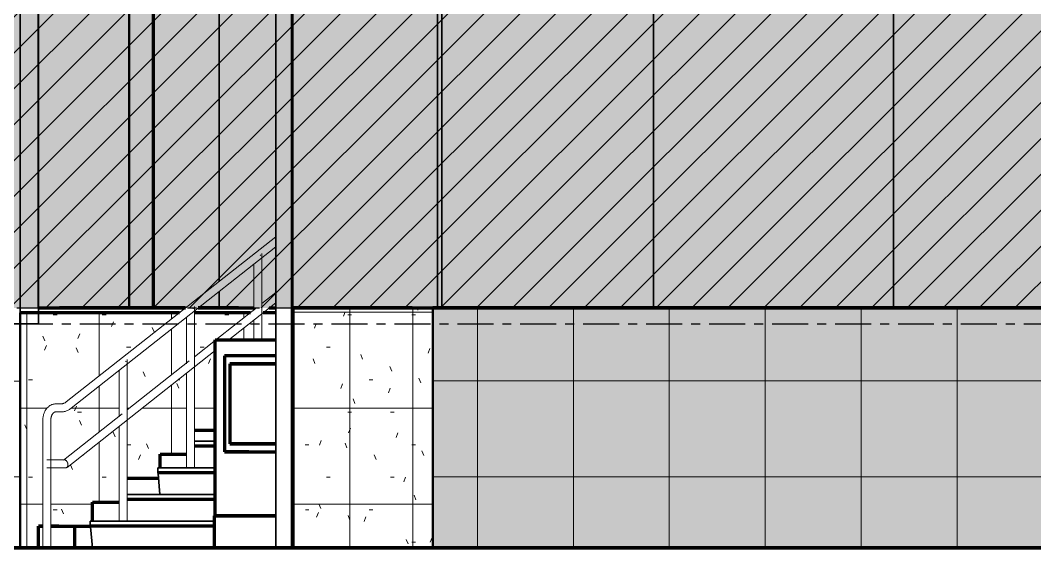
# Model space of a CAD drawing. Header units: millimetres. Extents: x -25371 to 2282244, y -90657 to 147824.
# Drawn here: x 1595332 to 1601678, y -2473 to 827 of the extents above; entities that cross this region are included whole.
import ezdxf
from ezdxf.xclip import XClip

# ---------------------------------------------------------------- set-up
doc = ezdxf.new("R2010")
doc.units = ezdxf.units.MM
doc.header["$XCLIPFRAME"] = 0
doc.linetypes.add('CENTER', pattern=[50.8, 31.75, -6.35, 6.35, -6.35])
doc.linetypes.add('TA_GL_000.90000', pattern=[2.475, 0.9, -0.225, 0.225, -0.225, 0.9])
for name, color, linetype in [('000 - 0_SYM_DWG_GRIDLINE_MAIN_COLOR_251', 7, 'Continuous'), ('000 - CONCRETE_COL_HATCH_', 7, 'Continuous'), ('000 - GRID', 7, 'CENTER')]:
    doc.layers.add(name, color=color, linetype=linetype)
for name, color, linetype, lineweight in [('A-DETL', 7, 'Continuous', 70), ('A-DOOR', 7, 'Continuous', 35), ('A-DOOR-E', 7, 'Continuous', 35), ('A-DOOR-FRAM', 7, 'Continuous', 35), ('A-DOOR-HDLN', 7, 'Continuous', 70), ('A-FLOR-E', 7, 'Continuous', 35), ('A-FLOR-HRAL', 7, 'Continuous', 35), ('A-FLOR-OTLN', 7, 'Continuous', 35), ('A-GLAZ-CURT', 7, 'Continuous', 35), ('A-WALL-PATT', 7, 'Continuous', 50), ('E-LITE-EQPM', 7, 'Continuous', 35), ('I-WALL-E', 7, 'Continuous', 50), ('P-SANR-FIXT', 7, 'Continuous', 35), ('Q-SPCQ', 7, 'Continuous', 35), ('S-STRS-E', 7, 'Continuous', 35), ('WALL-E', 7, 'Continuous', 50)]:
    doc.layers.add(name, color=color, linetype=linetype, lineweight=lineweight)
doc.styles.add('TA', font='', dxfattribs={"height": 4.5})
doc.styles.get('TA').set_extended_font_data('Cordia New')
pattern_1 = [(0, (-10481.86, 0), (533.244, 203.2), [21.996, -377.937, 21.996, -377.937, -2132.975]), (0, (-10481.86, 0), (533.244, 203.2), [-799.866, 21.996, -777.869, 21.996, -377.937, -933.177]), (0, (-10481.86, 0), (533.244, 203.2), [-1999.664, 21.996, -244.626, 21.996, -644.558]), (110.745, (-10281.89, 101.6), (-382.06807, 602.30784), [31.049, -533.482, -3575.365]), (110.745, (-10281.89, 101.6), (-382.06807, 602.30784), [-564.531, 31.049, -533.482, -3010.834]), (110.745, (-10281.89, 101.6), (-382.06807, 602.30784), [-1129.063, 31.049, -1098.014, -1881.771]), (110.745, (-10281.89, 101.6), (-382.06807, 602.30784), [-2258.126, 31.049, -533.482, -1317.24]), (110.745, (-10281.89, 101.6), (-382.06807, 602.30784), [-2822.657, 31.049, -345.305, -940.886]), (110.745, (-10281.89, 101.6), (-382.06807, 602.30784), [-3199.011, 31.049, -909.836]), (249.255, (-10215.24, 508), (-151.16483, -805.50714), [31.049, -533.482, -3575.365]), (249.255, (-10215.24, 508), (-151.16483, -805.50714), [-564.531, 31.049, -533.482, -3010.834]), (249.255, (-10215.24, 508), (-151.16483, -805.50714), [-1129.063, 31.049, -1098.014, -1881.771]), (249.255, (-10215.24, 508), (-151.16483, -805.50714), [-2258.126, 31.049, -533.482, -1317.24]), (249.255, (-10215.24, 508), (-151.16483, -805.50714), [-2822.657, 31.049, -345.305, -940.886]), (249.255, (-10215.24, 508), (-151.16483, -805.50714), [-3199.011, 31.049, -909.836])]
pattern_2 = [(0, (-16903.6, 100400), (0, 600), []), (90, (-16903.6, 100400), (-393.635, 2e-14), [])]
pattern_3 = [(0, (-19405.5, 101000), (0, 600), []), (90, (-19405.5, 101000), (-452.826, 3e-14), [])]

# ---------------------------------------------------------------- blocks, each defined once
blk = doc.blocks.new('*U1018')
at = {"layer": '000 - 0_SYM_DWG_GRIDLINE_MAIN_COLOR_251', "color": 7, "linetype": 'ByBlock', "ltscale": 5}
blk.add_line((20, 0), (-585.29, 0), dxfattribs=at)
at = {"color": 7, "style": 'TA', "flags": 1}
blk.add_attdef('LOCATION', (6, -6), '', height=4.5, rotation=270, dxfattribs=at)
blk = doc.blocks.new('C-1-VS01_REV00_20260615-155540_ELEVATION_1_DIMS-1')
at = {"layer": '000 - GRID', "color": 7, "linetype": 'TA_GL_000.90000', "xscale": 50.00000000000004, "yscale": 50.00000000000004, "zscale": 50.00000000000004, "rotation": 180}
for p in [(-32265.5, 103600), (-32265.5, 103500)]:
    blk.add_blockref('*U1018', p, dxfattribs=at)
blk = doc.blocks.new('Lighting-Street-LED - Lighting-Street-LED-V14-VS01 - ELEVATION 1')
at = {"layer": 'E-LITE-EQPM', "color": 7}
for p, q in [((6093.6, 102100), (6093.6, 108163.2)), ((5993.6, 108104.1), (5993.6, 102100))]:
    blk.add_line(p, q, dxfattribs=at)
blk = doc.blocks.new('DPA_DR-DB-SW1 - D27_2000x2150 mm-V17-VS01 - ELEVATION 1')
at = {"layer": 'A-DOOR', "color": 7}
for p, q in [((9272.4, 103600), (9246, 103600)), ((9246, 103600), (9626, 103600)), ((9626, 103600), (9272.4, 103600))]:
    blk.add_line(p, q, dxfattribs=at)
at = {"layer": 'A-DOOR-E', "color": 7}
for p, q in [((9255.5, 103600), (9256.8, 103600)), ((9255.5, 103600), (9626, 103600)), ((9626, 103600), (9256.8, 103600)), ((9282.4, 103600), (9283.7, 103600)), ((9282.4, 103600), (9626, 103600)), ((9283.7, 103600), (9626, 103600))]:
    blk.add_line(p, q, dxfattribs=at)
at = {"layer": 'A-DOOR-FRAM', "color": 7}
for p, q in [((9246, 103600), (9272.4, 103600)), ((9272.4, 103600), (9246, 103600)), ((9246, 103600), (9255.5, 103600)), ((9255.5, 103600), (9246, 103600))]:
    blk.add_line(p, q, dxfattribs=at)
blk = doc.blocks.new('DPA_AC-PL_FLOOR ROOM CAL - A41_1000 x 1000 mm-5549838-VS01 - ELEVATION 1')
at = {"layer": 'A-DOOR-E', "color": 7}
for p, q in [((9578.8, 103600), (8748.6, 103600)), ((8748.6, 103600), (9470.3, 103600)), ((9470.3, 103600), (10300.4, 103600)), ((10300.4, 103600), (9578.8, 103600))]:
    blk.add_line(p, q, dxfattribs=at)
at = {"layer": 'A-DOOR-HDLN', "color": 7}
for p, q in [((8819.1, 103600), (10229.9, 103600)), ((9475.2, 103600), (8819.1, 103600)), ((8819.1, 103600), (9573.9, 103600)), ((9475.2, 103600), (9573.9, 103600)), ((10229.9, 103600), (9475.2, 103600)), ((9573.9, 103600), (10229.9, 103600))]:
    blk.add_line(p, q, dxfattribs=at)
blk = doc.blocks.new('System Panel - DPA-AR_Facade_Solid Panel 150mm-5074316-VS01 - ELEVATION 1')
at = {"layer": 'A-GLAZ-CURT', "color": 7}
for p, q in [((29357.8, 103600), (29357.8, 106600)), ((29357.8, 106600), (30857.8, 106600)), ((30857.8, 106600), (29357.8, 106600)), ((29357.8, 106600), (29357.8, 103600)), ((30857.8, 106600), (30857.8, 103600)), ((30857.8, 103600), (30857.8, 106600)), ((30857.8, 103600), (29357.8, 103600)), ((29357.8, 103600), (30857.8, 103600))]:
    blk.add_line(p, q, dxfattribs=at)
blk = doc.blocks.new('System Panel - DPA-AR_Facade_Solid Panel 150mm-5093853-VS01 - ELEVATION 1')
at = {"layer": 'A-GLAZ-CURT', "color": 7}
for p, q in [((7033.9, 106600), (8357.8, 106600)), ((8357.8, 106600), (7033.9, 106600)), ((7033.9, 106600), (7033.9, 103600)), ((8357.8, 106600), (8357.8, 103600)), ((8357.8, 103600), (8357.8, 106600)), ((8357.8, 103600), (7033.9, 103600)), ((7033.9, 103600), (8357.8, 103600))]:
    blk.add_line(p, q, dxfattribs=at)
blk = doc.blocks.new('System Panel - DPA-AR_Facade_Solid Panel 150mm-5072658-VS01 - ELEVATION 1')
at = {"layer": 'A-GLAZ-CURT', "color": 7}
for p, q in [((6384.1, 103600), (6215, 103600)), ((6313.5, 103600), (6215, 103600)), ((6313.5, 103600), (6384.1, 103600)), ((7266.6, 103600), (7445.5, 103600)), ((7347.1, 103600), (7266.6, 103600)), ((7347.1, 103600), (7445.5, 103600))]:
    blk.add_line(p, q, dxfattribs=at)
blk = doc.blocks.new('System Panel - DPA-AR_Facade_Solid Panel 150mm-V28-VS01 - ELEVATION 1')
at = {"layer": 'A-GLAZ-CURT', "color": 7}
for p, q in [((8479.1, 103600), (7347.1, 103600)), ((7445.5, 103600), (7347.1, 103600)), ((7445.5, 103600), (8577.5, 103600)), ((8479.1, 103600), (8577.5, 103600))]:
    blk.add_line(p, q, dxfattribs=at)
blk = doc.blocks.new('System Panel - DPA-AR_Facade_Solid Panel 150mm-5527618-VS01 - ELEVATION 1')
at = {"layer": 'A-GLAZ-CURT', "color": 7}
for p, q in [((10479.2, 103600), (9611.2, 103600)), ((9709.6, 103600), (9611.2, 103600)), ((9709.6, 103600), (10577.6, 103600)), ((10479.2, 103600), (10577.6, 103600))]:
    blk.add_line(p, q, dxfattribs=at)
blk = doc.blocks.new('System Panel - DPA-AR_Facade_Solid Panel 150mm-5526688-VS01 - ELEVATION 1')
at = {"layer": 'A-GLAZ-CURT', "color": 7}
for p, q in [((4507.9, 106600), (4507.9, 103600)), ((5640, 103766), (5640, 106600)), ((5640, 103600), (5640, 103702.9)), ((4507.9, 103600), (5429.5, 103600)), ((5429.5, 103600), (4509.3, 103600)), ((5509.5, 103600), (5640, 103600)), ((5541.6, 103600), (5509.5, 103600)), ((5541.6, 103600), (5640, 103600))]:
    blk.add_line(p, q, dxfattribs=at)
blk = doc.blocks.new('System Panel - DPA-AR_Facade_Solid Panel 150mm-5778940-VS01 - ELEVATION 1')
at = {"layer": 'A-GLAZ-CURT', "color": 7}
for p, q in [((8675.6, 103600), (7805.7, 103600)), ((7904.1, 103600), (7805.7, 103600)), ((7904.1, 103600), (8774, 103600)), ((8675.6, 103600), (8774, 103600))]:
    blk.add_line(p, q, dxfattribs=at)
blk = doc.blocks.new('DPA_AC-PL_FLOOR ROOM CAL - A41_1000 x 1000 mm-V32-VS01 - ELEVATION 1')
at = {"layer": 'A-DOOR-E', "color": 7}
for p, q in [((5109.9, 103600), (4642.3, 103600)), ((4642.3, 103600), (5001.4, 103600)), ((5001.4, 103600), (5429.5, 103600)), ((5429.5, 103600), (5109.9, 103600)), ((5509.5, 103600), (5831.6, 103600)), ((5831.6, 103600), (5509.5, 103600))]:
    blk.add_line(p, q, dxfattribs=at)
at = {"layer": 'A-DOOR-HDLN', "color": 7}
for p, q in [((5429.5, 103600), (4642.3, 103600)), ((5006.3, 103600), (4642.3, 103600)), ((4642.3, 103600), (5105, 103600)), ((5105, 103600), (5006.3, 103600)), ((5429.5, 103600), (5006.3, 103600)), ((5105, 103600), (5429.5, 103600)), ((5760.2, 103600), (5509.5, 103600)), ((5509.5, 103600), (5760.2, 103600)), ((5760.2, 103600), (5509.5, 103600))]:
    blk.add_line(p, q, dxfattribs=at)
blk = doc.blocks.new('System Panel - DPA-AR_Facade_Solid Panel 150mm-V33-VS01 - ELEVATION 1')
at = {"layer": 'A-GLAZ-CURT', "color": 7}
for p, q in [((7266.6, 103600), (7515.9, 103600)), ((7515.9, 103600), (7266.6, 103600)), ((7565.1, 103600), (7904.1, 103600)), ((7805.7, 103600), (7565.1, 103600)), ((7805.7, 103600), (7904.1, 103600))]:
    blk.add_line(p, q, dxfattribs=at)
blk = doc.blocks.new('System Panel - DPA-AR_Facade_Solid Panel 150mm-V34-VS01 - ELEVATION 1')
at = {"layer": 'A-GLAZ-CURT', "color": 7}
for p, q in [((5640, 106600), (5640, 103766)), ((5640, 103702.9), (5640, 103600)), ((5857.5, 103600), (5541.6, 103600)), ((5640, 103600), (5541.6, 103600)), ((5640, 103600), (5857.5, 103600)), ((5953.3, 103600), (5994.4, 103600)), ((5994.4, 103600), (5953.3, 103600)), ((6092.8, 103600), (6278.7, 103600)), ((6278.7, 103600), (6092.8, 103600)), ((6328.1, 103600), (6384.1, 103600)), ((6384.1, 103600), (6328.1, 103600))]:
    blk.add_line(p, q, dxfattribs=at)
blk = doc.blocks.new('System Panel - DPA-AR_Facade_Solid Panel 150mm-5091727-VS01 - ELEVATION 1')
at = {"layer": 'A-GLAZ-CURT', "color": 7}
for p, q in [((7006.3, 106600), (6101.8, 106600)), ((6101.8, 106600), (6101.8, 103600)), ((6101.8, 106600), (6215, 106600)), ((6215, 106600), (6313.5, 106600)), ((6313.5, 106600), (7119.5, 106600)), ((7006.3, 103600), (7006.3, 106600)), ((7006.3, 106600), (7119.5, 106600)), ((6101.8, 103600), (7006.3, 103600)), ((6101.8, 103600), (6215, 103600)), ((7119.5, 103600), (6215, 103600)), ((7119.5, 103600), (7006.3, 103600))]:
    blk.add_line(p, q, dxfattribs=at)
blk = doc.blocks.new('System Panel - DPA-AR_Facade_Solid Panel 150mm-V35-VS01 - ELEVATION 1')
at = {"layer": 'A-GLAZ-CURT', "color": 7}
for p, q in [((9246, 103600), (9626, 103600)), ((9626, 103600), (9246, 103600))]:
    blk.add_line(p, q, dxfattribs=at)
blk = doc.blocks.new('DPA_DR-SG-SW - D4_1100x2150 mm-V49-VS01 - ELEVATION 1')
at = {"layer": 'A-DOOR', "color": 7}
for p, q in [((8927.5, 103600), (8959.9, 103600)), ((9603, 103600), (8927.5, 103600)), ((8959.9, 103600), (9626, 103600)), ((9626, 103600), (9603, 103600))]:
    blk.add_line(p, q, dxfattribs=at)
at = {"layer": 'A-DOOR-E', "color": 7}
for p, q in [((8938.8, 103600), (8937.3, 103600)), ((8937.3, 103600), (9593.2, 103600)), ((8938.8, 103600), (9594.7, 103600)), ((8969.8, 103600), (8968.3, 103600)), ((9624.1, 103600), (8968.3, 103600)), ((8969.8, 103600), (9625.6, 103600)), ((9593.2, 103600), (9594.7, 103600)), ((9624.1, 103600), (9625.6, 103600))]:
    blk.add_line(p, q, dxfattribs=at)
at = {"layer": 'A-DOOR-FRAM', "color": 7}
for p, q in [((8927.5, 103600), (8904.5, 103600)), ((8904.5, 103600), (8980, 103600)), ((8959.9, 103600), (8927.5, 103600)), ((8969.8, 103600), (8959.9, 103600)), ((9012.8, 103600), (8969.8, 103600)), ((8980, 103600), (9012.8, 103600)), ((9603, 103600), (9626, 103600)), ((9626, 103600), (9603, 103600))]:
    blk.add_line(p, q, dxfattribs=at)
blk = doc.blocks.new('System Panel - DPA-AR_Facade_Solid Panel 150mm-V77-VS01 - ELEVATION 1')
at = {"layer": 'A-GLAZ-CURT', "color": 7}
for p, q in [((4396.1, 106600), (3412, 106600)), ((3412, 106600), (3412, 103500)), ((3412, 106600), (3525.2, 106600)), ((3525.2, 106600), (3656.4, 106600)), ((3656.4, 106600), (4409.5, 106600)), ((4396.1, 103500), (4396.1, 106600)), ((4396.1, 106600), (4509.3, 106600)), ((4509.3, 106600), (4509.3, 103500)), ((3412, 103500), (4297.7, 103500)), ((4297.7, 103500), (4396.1, 103500)), ((4509.3, 103500), (4396.1, 103500))]:
    blk.add_line(p, q, dxfattribs=at)
blk = doc.blocks.new('PB-DRAIN-SCUPPER-GENC-300 with RC  - 300WX100D 2-5829443-VS01 - ELEVATION 1')
at = {"layer": 'P-SANR-FIXT', "color": 7}
for p, q in [((4607.4, 102100), (4626.3, 102100)), ((4607.4, 102100), (5821.1, 102100)), ((4626.3, 102100), (5840, 102100)), ((4815, 102100), (4833.8, 102100)), ((5994.5, 102100), (4815, 102100)), ((4833.8, 102100), (5994.5, 102100)), ((5840, 102100), (5821.1, 102100))]:
    blk.add_line(p, q, dxfattribs=at)
at = {"layer": 'P-SANR-FIXT', "color": 7, "lineweight": 9}
for p, q in [((4626.3, 102100), (4815, 102100)), ((4626.3, 102100), (5840, 102100)), ((4637.6, 102100), (5851.3, 102100)), ((5994.5, 102100), (4803.7, 102100)), ((4815, 102100), (5994.5, 102100)), ((5994.5, 102100), (5840, 102100))]:
    blk.add_line(p, q, dxfattribs=at)
blk = doc.blocks.new('Railing - 50mm-V95-VS01 - ELEVATION 1')
at = {"layer": 'A-FLOR-HRAL', "color": 7, "lineweight": 9}
for p, q in [((7998.4, 103600), (7954.6, 103600)), ((7955, 103600), (7960.7, 103600)), ((7960.7, 103600), (8004.6, 103600)), ((8004.1, 103600), (7998.4, 103600))]:
    blk.add_line(p, q, dxfattribs=at)
blk = doc.blocks.new('Railing - Railing-5829458-VS01 - ELEVATION 1')
at = {"color": 7}
blk.add_blockref('Railing - 50mm-V95-VS01 - ELEVATION 1', (0, 0), dxfattribs=at)
blk = doc.blocks.new('Railing - 50mm-5918506-VS01 - ELEVATION 1')
at = {"layer": 'A-FLOR-HRAL', "color": 7, "lineweight": 9}
for p, q in [((5907.3, 103941), (5907.3, 103400)), ((5897, 103928.5), (5898.7, 103929.8)), ((5898.7, 103929.8), (5900.2, 103931.1)), ((5857.3, 103583.3), (5857.3, 103874.3)), ((5857.3, 103400), (5857.3, 103524.3))]:
    blk.add_line(p, q, dxfattribs=at)
blk = doc.blocks.new('Railing - 50mm-5918504-VS01 - ELEVATION 1')
at = {"layer": 'A-FLOR-HRAL', "color": 7, "lineweight": 9}
for p, q in [((5475.9, 103596.3), (5477.6, 103597.6)), ((5477.6, 103597.6), (5479.1, 103598.9)), ((5486.2, 103608.9), (5486.2, 102600)), ((5436.2, 103251.1), (5436.2, 103542.1)), ((5436.2, 102600), (5436.2, 103192.1)), ((5436.2, 102600), (5444.8, 102600)), ((5477.6, 102600), (5436.6, 102600)), ((5444.8, 102600), (5485.7, 102600)), ((5486.2, 102600), (5477.6, 102600))]:
    blk.add_line(p, q, dxfattribs=at)
blk = doc.blocks.new('Railing - 50mm-5918502-VS01 - ELEVATION 1')
at = {"layer": 'A-FLOR-HRAL', "color": 7, "lineweight": 9}
for p, q in [((5054.8, 103264.2), (5056.4, 103265.5)), ((5056.4, 103265.5), (5058, 103266.8)), ((5065, 103276.7), (5065, 102266.7)), ((5015, 102919), (5015, 103210)), ((5015, 102266.7), (5015, 102860)), ((5015, 102266.7), (5023.6, 102266.7)), ((5056.4, 102266.7), (5015.5, 102266.7)), ((5023.6, 102266.7), (5064.6, 102266.7)), ((5065, 102266.7), (5056.4, 102266.7))]:
    blk.add_line(p, q, dxfattribs=at)
blk = doc.blocks.new('Railing - Railing-5829462-VS01 - ELEVATION 1')
at = {"color": 7}
for name in ['Railing - 50mm-5918506-VS01 - ELEVATION 1', 'Railing - 50mm-5918504-VS01 - ELEVATION 1', 'Railing - 50mm-5918502-VS01 - ELEVATION 1']:
    blk.add_blockref(name, (0, 0), dxfattribs=at)
blk = doc.blocks.new('Top Rail Type - Top Rail_Internal_-5829468-VS01 - ELEVATION 1')
at = {"layer": 'A-FLOR-HRAL', "color": 7, "lineweight": 9}
for p, q in [((8396.4, 103600), (8440.2, 103600)), ((8402.5, 103600), (8396.8, 103600)), ((8432.3, 103600), (8402.5, 103600)), ((8446.3, 103600), (8433.2, 103600)), ((8440.2, 103600), (8445.9, 103600)), ((5652.6, 102100), (5661.2, 102100)), ((5694, 102100), (5653, 102100)), ((5661.2, 102100), (5702.1, 102100)), ((5702.5, 102100), (5694, 102100))]:
    blk.add_line(p, q, dxfattribs=at)
blk = doc.blocks.new('Top Rail Type - Top Rail_Internal_-5829496-VS01 - ELEVATION 1')
at = {"layer": 'A-FLOR-HRAL', "color": 7, "lineweight": 9}
for p, q in [((6101.8, 104130.6), (6092.8, 104123.5)), ((6092.8, 104059.9), (6101.8, 104066.9)), ((5994.4, 104045.9), (4683.7, 103012.2)), ((4714.7, 102973), (5994.4, 103982.3)), ((4651, 103000), (4618.9, 103000)), ((4618.9, 102950), (4651, 102950)), ((4537.3, 102900), (4537.3, 102100)), ((4587.3, 102100), (4587.3, 102900)), ((4537.4, 102100), (4545.9, 102100)), ((4572.2, 102100), (4537.8, 102100)), ((4545.9, 102100), (4586.8, 102100)), ((4578.7, 102100), (4573.3, 102100)), ((4587.2, 102100), (4578.7, 102100))]:
    blk.add_line(p, q, dxfattribs=at)
at = {"layer": 'A-FLOR-HRAL', "color": 7, "lineweight": 9, "flags": 128}
for points in [[(4618.9, 103000), (4615.3, 102999.9), (4611.7, 102999.6), (4608.2, 102999.1), (4604.7, 102998.5), (4601.2, 102997.6), (4597.7, 102996.6), (4594.4, 102995.4), (4591, 102994.1), (4587.8, 102992.6), (4584.6, 102990.9), (4581.6, 102989.1), (4578.6, 102987.1), (4575.7, 102985), (4572.9, 102982.8), (4570.2, 102980.4), (4567.5, 102978), (4565, 102975.4), (4562.6, 102972.7), (4560.3, 102969.9), (4558.1, 102967), (4556, 102964.1), (4554.1, 102961), (4552.2, 102957.9), (4550.4, 102954.7), (4548.8, 102951.4), (4547.2, 102948.1), (4545.8, 102944.7), (4544.5, 102941.3), (4543.3, 102937.8), (4542.2, 102934.2), (4541.2, 102930.6), (4540.3, 102927), (4539.5, 102923.4), (4538.9, 102919.7), (4538.3, 102916), (4537.9, 102912.3), (4537.6, 102908.5), (4537.4, 102904.8), (4537.3, 102901), (4537.3, 102900)], [(4683.7, 103012.2), (4681.4, 103010.4), (4678.9, 103008.8), (4676.5, 103007.3), (4674.1, 103005.9), (4671.6, 103004.7), (4669.2, 103003.6), (4666.7, 103002.7), (4664.3, 103001.9), (4661.8, 103001.3), (4659.4, 103000.8), (4656.9, 103000.4), (4654.5, 103000.1), (4652, 103000), (4651, 103000)], [(4587.3, 102900), (4587.3, 102902.2), (4587.4, 102904.5), (4587.6, 102906.7), (4587.8, 102908.9), (4588.1, 102911.1), (4588.5, 102913.3), (4588.9, 102915.4), (4589.4, 102917.5), (4590, 102919.6), (4590.6, 102921.6), (4591.2, 102923.6), (4592, 102925.5), (4592.7, 102927.3), (4593.5, 102929.1), (4594.4, 102930.9), (4595.3, 102932.5), (4596.2, 102934.1), (4597.2, 102935.7), (4598.2, 102937.1), (4599.2, 102938.5), (4600.2, 102939.7), (4601.3, 102940.9), (4602.4, 102942.1), (4603.4, 102943.1), (4604.5, 102944.1), (4605.6, 102944.9), (4606.7, 102945.7), (4607.7, 102946.5), (4608.8, 102947.1), (4609.8, 102947.7), (4610.9, 102948.2), (4611.9, 102948.6), (4612.9, 102949), (4613.9, 102949.3), (4614.9, 102949.5), (4615.8, 102949.7), (4616.8, 102949.9), (4617.7, 102950), (4618.6, 102950), (4618.9, 102950)], [(4651, 102950), (4656.1, 102950.1), (4661.1, 102950.5), (4666.2, 102951.2), (4671.2, 102952.1), (4676.2, 102953.3), (4681.1, 102954.8), (4685.9, 102956.5), (4690.7, 102958.5), (4695.4, 102960.6), (4699.9, 102963.1), (4704.4, 102965.7), (4708.7, 102968.5), (4713, 102971.6), (4714.7, 102973)]]:
    blk.add_lwpolyline(points, dxfattribs=at)
blk = doc.blocks.new('Handrail Type - Handrail_Internal_-5829511-VS01 - ELEVATION 1')
at = {"layer": 'A-FLOR-HRAL', "color": 7, "lineweight": 9}
for p, q in [((6101.8, 103780.6), (6092.8, 103773.5)), ((5994.4, 103695.9), (5907, 103627)), ((6092.8, 103709.9), (6101.8, 103716.9)), ((5699.9, 103400), (5994.4, 103632.3)), ((5874.6, 103601.5), (5619.2, 103400)), ((5616.3, 103397.7), (5485.9, 103294.8)), ((4688.3, 102602.2), (5616.1, 103333.9)), ((5453.5, 103269.3), (5064.7, 102962.7)), ((5032.4, 102937.2), (4665.5, 102647.8)), ((4618.9, 102650), (4562.3, 102650)), ((4671.7, 102650), (4618.9, 102650)), ((4562.3, 102600), (4618.9, 102600)), ((4618.9, 102600), (4682.1, 102600))]:
    blk.add_line(p, q, dxfattribs=at)
for points, knots in [([(4693.3, 102625), (4692.9, 102627.2), (4691.6, 102631.5), (4688.7, 102637.6), (4684.9, 102642.9), (4679.2, 102648.2), (4674.6, 102650), (4671.7, 102650)], [0, 0, 0, 0, 0.0833333, 0.1666667, 0.25, 0.3333333, 0.5, 0.5, 0.5, 0.5]), ([(4682.1, 102600), (4685, 102600), (4688.9, 102601.8), (4692.4, 102607.1), (4693.9, 102612.4), (4694.3, 102618.5), (4693.8, 102622.8), (4693.3, 102625)], [0.5, 0.5, 0.5, 0.5, 0.6666667, 0.75, 0.8333333, 0.9166667, 1, 1, 1, 1])]:
    blk.add_open_spline(points, degree=3, knots=knots, dxfattribs=at)
blk = doc.blocks.new('DPA_FHC_FH _ENT__Stand Alone Type - 750x1300x550 mm_-5841241-VS01 - ELEVATION 1')
at = {"layer": 'A-DETL', "color": 7}
for p, q in [((5616.1, 103400), (5994.4, 103400)), ((5616.1, 102300), (5616.1, 103400)), ((6092.8, 103400), (6100.6, 103400)), ((5994.4, 103300), (5674.1, 103300)), ((5674.1, 103300), (5674.1, 102700)), ((5825.1, 103300), (5681.7, 103300)), ((5994.4, 103300), (5681.7, 103300)), ((5994.4, 103250), (5706.9, 103250)), ((5706.9, 103250), (5706.9, 102750)), ((5706.9, 103250), (5994.4, 103250)), ((5744.7, 103250), (5706.9, 103250)), ((5706.9, 102750), (5994.4, 102750)), ((5994.4, 102750), (5706.9, 102750)), ((5744.7, 102750), (5706.9, 102750)), ((5674.1, 102700), (5994.4, 102700)), ((5825.1, 102700), (5681.7, 102700)), ((5681.7, 102700), (5994.4, 102700)), ((5608.5, 102300), (5994.5, 102300)), ((5608.5, 102300), (5608.5, 102100)), ((5994.5, 102300), (5616.1, 102300)), ((6092.8, 102300), (6100.6, 102300)), ((6100.6, 102300), (6092.8, 102300)), ((5994.5, 102100), (5608.5, 102100)), ((6100.6, 102100), (6092.8, 102100)), ((6344.9, 102100), (6100.6, 102100))]:
    blk.add_line(p, q, dxfattribs=at)
at = {"layer": 'Q-SPCQ', "color": 7}
for p, q in [((5759.5, 103400), (5616.1, 103400)), ((5994.4, 103400), (5759.5, 103400)), ((6092.8, 103400), (6100.6, 103400)), ((5711.9, 103300), (5674.1, 103300)), ((5714.5, 103250), (5706.9, 103250)), ((5706.9, 102750), (5706.9, 103250)), ((5711.9, 103300), (5994.4, 103300)), ((5714.5, 103250), (5994.4, 103250)), ((5994.4, 103250), (5744.7, 103250)), ((5994.4, 103300), (5825.1, 103300)), ((5714.5, 102750), (5706.9, 102750)), ((5994.4, 102750), (5714.5, 102750)), ((5744.7, 102750), (5994.4, 102750)), ((5711.9, 102700), (5674.1, 102700)), ((5994.4, 102700), (5711.9, 102700)), ((5825.1, 102700), (5994.4, 102700)), ((5679.1, 102300), (5608.5, 102300)), ((5679.1, 102300), (5616.1, 102300)), ((6100.6, 102100), (6100.6, 102300)), ((5608.5, 102100), (5994.5, 102100)), ((6092.8, 102100), (6344.9, 102100))]:
    blk.add_line(p, q, dxfattribs=at)
blk = doc.blocks.new('C-1-VS01_REV00_20260615-155217_ELEVATION_1_EX')
at = {"layer": '000 - CONCRETE_COL_HATCH_'}
h = blk.add_hatch(dxfattribs=at)
h.set_pattern_fill('ANSI31')
h.set_pattern_definition([(45, (0, 0), (-112.2532, 112.2532), [])])
h.paths.add_polyline_path([(6999.5, 108700), (-20446.2, 108700), (-20446.2, 103600), (6999.5, 103600)])
h = blk.add_hatch(dxfattribs=at)
h.set_pattern_fill('AR-CONC', scale=0.05)
h.set_pattern_definition([(50, (0, 0), (455.4617, -39.8477), [47.625, -523.875]), (355, (0, 0), (-88.1086, 477.6421), [38.1, -419.1015]), (100.45144, (37.96, -3.3), (367.3531, 437.7944), [40.475, -445.2256]), (46.1842, (0, 127), (677.6976, -105.1058), [71.4375, -785.8125]), (96.63556, (56.5, 118.24), (593.5103, 618.5653), [60.7126, -667.839]), (351.18415, (0, 127), (593.5103, 618.5653), [57.15, -628.6493]), (21, (63.5, 95.25), (379.036, -255.663), [47.625, -523.875]), (326, (63.5, 95.25), (154.505, 460.47), [38.1, -419.1]), (71.45144, (95.1, 73.94), (533.541, 204.807), [40.475, -445.2248]), (37.5, (0, 0), (7.7215, 211.3876), [0, -414.02, 0, -425.45, 0, -420.6875]), (7.5, (0, 0), (167.04916, 250.45144), [0, -242.57, 0, -404.495, 0, -160.3375]), (327.5, (-141.6, 0), (338.9765, -14.32186), [0, -158.75, 0, -495.3, 0, -657.225]), (317.5, (-205.1, 0), (370.32295, 63.5662), [0, -206.375, 0, -328.93, 0, -466.725])])
h.paths.add_polyline_path([(6999.5, 108700), (-20446.2, 108700), (-20446.2, 103600), (6999.5, 103600)])
at = {"layer": 'A-WALL-PATT', "lineweight": 9}
h = blk.add_hatch(dxfattribs=at)
h.set_pattern_fill('FP_15', style=0, pattern_type=2)
h.set_pattern_definition([(0, (-10480.52, 0), (533.245, 203.2), [21.996, -377.938, 21.996, -377.938, -2132.981]), (0, (-10480.52, 0), (533.245, 203.2), [-799.868, 21.996, -777.871, 21.996, -377.938, -933.179]), (0, (-10480.52, 0), (533.245, 203.2), [-1999.669, 21.996, -244.626, 21.996, -644.56]), (110.745, (-10280.55, 101.6), (-382.06842, 602.30877), [31.049, -533.482, -3575.367]), (110.745, (-10280.55, 101.6), (-382.06842, 602.30877), [-564.532, 31.049, -533.482, -3010.835]), (110.745, (-10280.55, 101.6), (-382.06842, 602.30877), [-1129.063, 31.049, -1098.014, -1881.772]), (110.745, (-10280.55, 101.6), (-382.06842, 602.30877), [-2258.126, 31.049, -533.482, -1317.24]), (110.745, (-10280.55, 101.6), (-382.06842, 602.30877), [-2822.658, 31.049, -345.305, -940.886]), (110.745, (-10280.55, 101.6), (-382.06842, 602.30877), [-3199.012, 31.049, -909.837]), (249.255, (-10213.9, 508), (-151.16483, -805.50714), [31.049, -533.482, -3575.367]), (249.255, (-10213.9, 508), (-151.16483, -805.50714), [-564.532, 31.049, -533.482, -3010.835]), (249.255, (-10213.9, 508), (-151.16483, -805.50714), [-1129.063, 31.049, -1098.014, -1881.772]), (249.255, (-10213.9, 508), (-151.16483, -805.50714), [-2258.126, 31.049, -533.482, -1317.24]), (249.255, (-10213.9, 508), (-151.16483, -805.50714), [-2822.658, 31.049, -345.305, -940.886]), (249.255, (-10213.9, 508), (-151.16483, -805.50714), [-3199.012, 31.049, -909.837])])
h.paths.add_polyline_path([(-19560.5, 102100), (-19462.1, 102100), (-19462.1, 103570), (-19560.5, 103570), (-19560.5, 102177.8)])
h = blk.add_hatch(dxfattribs=at)
h.set_pattern_fill('FP_16', style=0, pattern_type=2)
h.set_pattern_definition([(0, (-19042.4, 99970), (0, 600), []), (90, (-19042.4, 99970), (-393.636, 2e-14), [])])
h.paths.add_polyline_path([(-19560.5, 102100), (-19462.1, 102100), (-19462.1, 103570), (-19560.5, 103570), (-19560.5, 102177.8)])
h = blk.add_hatch(dxfattribs=at)
h.set_pattern_fill('FP_20', style=0, pattern_type=2)
h.set_pattern_definition([(0, (-13024.55, 0), (613.428, 203.2), [25.304, -434.767, 25.304, -434.767, -2453.712]), (0, (-13024.55, 0), (613.428, 203.2), [-920.142, 25.304, -894.838, 25.304, -434.767, -1073.499]), (0, (-13024.55, 0), (613.428, 203.2), [-2300.355, 25.304, -281.41, 25.304, -741.481]), (113.544, (-12794.51, 101.6), (-439.52225, 602.30736), [31.673, -544.196, -3647.172]), (113.544, (-12794.51, 101.6), (-439.52225, 602.30736), [-575.869, 31.673, -544.196, -3071.303]), (113.544, (-12794.51, 101.6), (-439.52225, 602.30736), [-1151.739, 31.673, -1120.066, -1919.564]), (113.544, (-12794.51, 101.6), (-439.52225, 602.30736), [-2303.477, 31.673, -544.196, -1343.695]), (113.544, (-12794.51, 101.6), (-439.52225, 602.30736), [-2879.346, 31.673, -352.24, -959.782]), (113.544, (-12794.51, 101.6), (-439.52225, 602.30736), [-3263.259, 31.673, -928.109]), (246.456, (-12717.84, 508), (-173.89846, -805.5062), [31.673, -544.196, -3647.172]), (246.456, (-12717.84, 508), (-173.89846, -805.5062), [-575.869, 31.673, -544.196, -3071.303]), (246.456, (-12717.84, 508), (-173.89846, -805.5062), [-1151.739, 31.673, -1120.066, -1919.564]), (246.456, (-12717.84, 508), (-173.89846, -805.5062), [-2303.477, 31.673, -544.196, -1343.695]), (246.456, (-12717.84, 508), (-173.89846, -805.5062), [-2879.346, 31.673, -352.24, -959.782]), (246.456, (-12717.84, 508), (-173.89846, -805.5062), [-3263.259, 31.673, -928.109])])
h.paths.add_polyline_path([(-19462.1, 102100), (-19348.9, 102100), (-19348.9, 102235), (-19320.9, 102235), (-19319.8, 102915.9), (-19313, 102942.2), (-19305.3, 102958.5), (-19297, 102970.5), (-19283.9, 102983.4), (-19271.8, 102991.4), (-19257.8, 102997.4), (-19231.1, 103000), (-19203, 103000.8), (-19189.3, 103004.4), (-19168.6, 103016.6), (-18467, 103570), (-19462.1, 103570), (-19462.1, 102177.8)])
h.paths.add_polyline_path([(-19187.1, 102235), (-19024.4, 102235), (-19024.4, 102241.2), (-19024.4, 102241.7), (-19024.4, 102266.7), (-19010.6, 102266.7), (-19010.6, 102385), (-18842.8, 102385), (-18843.2, 102860), (-19173.4, 102600.6), (-19177.6, 102600), (-19271, 102600), (-19271, 102235)])
h.paths.add_polyline_path([(-18791.1, 102535), (-18597, 102535), (-18600.2, 102565), (-18601.7, 102567), (-18601.7, 102574.5), (-18601.7, 102575), (-18601.7, 102600), (-18588, 102600), (-18588, 102685), (-18421.6, 102685), (-18422, 103192.2), (-18793.4, 102899.3), (-18793.2, 102535)])
h.paths.add_polyline_path([(-19231.1, 102650), (-19189.7, 102650), (-18843, 102923.5), (-18843.2, 103210), (-19149.6, 102969.5), (-19176.2, 102955.4), (-19207.2, 102950), (-19244.9, 102948.9), (-19249.7, 102946.9), (-19258.8, 102939), (-19266.4, 102924.7), (-19269.9, 102911.4), (-19271, 102897.5), (-19271, 102650), (-19235.1, 102650)])
h.paths.add_polyline_path([(-18242.1, 102835), (-18242.1, 103334), (-18372.2, 103231.4), (-18372.1, 102835), (-18296.1, 102835)])
h.paths.add_polyline_path([(-18793.3, 102962.6), (-18421.9, 103255.6), (-18422, 103542.2), (-18793.2, 103249.4), (-18793.3, 103000.3)])
h.paths.add_polyline_path([(-18372.2, 103294.8), (-18242.1, 103397.4), (-18242.1, 103400), (-18238.8, 103400), (-18023.3, 103570), (-18372.1, 103570), (-18372.2, 103308.7)])
h.paths.add_polyline_path([(-17864.5, 103400), (-17863.8, 103400), (-17864.5, 103570), (-17943, 103570), (-17951.1, 103563.6), (-17951, 103400), (-17900.1, 103400)])
h.paths.add_polyline_path([(-18000.7, 103400), (-18000.9, 103524.3), (-18158.5, 103400), (-18000.9, 103400)])
h = blk.add_hatch(dxfattribs=at)
h.set_pattern_fill('FP_21', style=0, pattern_type=2)
h.set_pattern_definition(pattern_3)
h.paths.add_polyline_path([(-19462.1, 102100), (-19348.9, 102100), (-19348.9, 102235), (-19320.9, 102235), (-19319.8, 102915.9), (-19313, 102942.2), (-19305.3, 102958.5), (-19297, 102970.5), (-19283.9, 102983.4), (-19271.8, 102991.4), (-19257.8, 102997.4), (-19231.1, 103000), (-19203, 103000.8), (-19189.3, 103004.4), (-19168.6, 103016.6), (-18467, 103570), (-19462.1, 103570), (-19462.1, 102177.8)])
h.paths.add_polyline_path([(-19187.1, 102235), (-19024.4, 102235), (-19024.4, 102241.2), (-19024.4, 102241.7), (-19024.4, 102266.7), (-19010.6, 102266.7), (-19010.6, 102385), (-18842.8, 102385), (-18843.2, 102860), (-19173.4, 102600.6), (-19177.6, 102600), (-19271, 102600), (-19271, 102235)])
h.paths.add_polyline_path([(-18791.1, 102535), (-18597, 102535), (-18600.2, 102565), (-18601.7, 102567), (-18601.7, 102574.5), (-18601.7, 102575), (-18601.7, 102600), (-18588, 102600), (-18588, 102685), (-18421.6, 102685), (-18422, 103192.2), (-18793.4, 102899.3), (-18793.2, 102535)])
h.paths.add_polyline_path([(-19231.1, 102650), (-19189.7, 102650), (-18843, 102923.5), (-18843.2, 103210), (-19149.6, 102969.5), (-19176.2, 102955.4), (-19207.2, 102950), (-19244.9, 102948.9), (-19249.7, 102946.9), (-19258.8, 102939), (-19266.4, 102924.7), (-19269.9, 102911.4), (-19271, 102897.5), (-19271, 102650), (-19235.1, 102650)])
h.paths.add_polyline_path([(-18242.1, 102835), (-18242.1, 103334), (-18372.2, 103231.4), (-18372.1, 102835), (-18296.1, 102835)])
h.paths.add_polyline_path([(-18793.3, 102962.6), (-18421.9, 103255.6), (-18422, 103542.2), (-18793.2, 103249.4), (-18793.3, 103000.3)])
h.paths.add_polyline_path([(-18372.2, 103294.8), (-18242.1, 103397.4), (-18242.1, 103400), (-18238.8, 103400), (-18023.3, 103570), (-18372.1, 103570), (-18372.2, 103308.7)])
h.paths.add_polyline_path([(-17864.5, 103400), (-17863.8, 103400), (-17864.5, 103570), (-17943, 103570), (-17951.1, 103563.6), (-17951, 103400), (-17900.1, 103400)])
h.paths.add_polyline_path([(-18000.7, 103400), (-18000.9, 103524.3), (-18158.5, 103400), (-18000.9, 103400)])
h = blk.add_hatch(dxfattribs=at)
h.set_pattern_fill('FP_17', style=0, pattern_type=2)
h.set_pattern_definition([(0, (-10066.75, 0), (533.245, 203.2), [21.996, -377.937, 21.996, -377.937, -2132.979]), (0, (-10066.75, 0), (533.245, 203.2), [-799.867, 21.996, -777.871, 21.996, -377.937, -933.178]), (0, (-10066.75, 0), (533.245, 203.2), [-1999.668, 21.996, -244.626, 21.996, -644.56]), (110.745, (-9866.78, 101.6), (-382.06842, 602.30877), [31.049, -533.482, -3575.366]), (110.745, (-9866.78, 101.6), (-382.06842, 602.30877), [-564.532, 31.049, -533.482, -3010.835]), (110.745, (-9866.78, 101.6), (-382.06842, 602.30877), [-1129.063, 31.049, -1098.014, -1881.772]), (110.745, (-9866.78, 101.6), (-382.06842, 602.30877), [-2258.126, 31.049, -533.482, -1317.24]), (110.745, (-9866.78, 101.6), (-382.06842, 602.30877), [-2822.658, 31.049, -345.305, -940.886]), (110.745, (-9866.78, 101.6), (-382.06842, 602.30877), [-3199.012, 31.049, -909.837]), (249.255, (-9800.13, 508), (-151.16483, -805.50714), [31.049, -533.482, -3575.366]), (249.255, (-9800.13, 508), (-151.16483, -805.50714), [-564.532, 31.049, -533.482, -3010.835]), (249.255, (-9800.13, 508), (-151.16483, -805.50714), [-1129.063, 31.049, -1098.014, -1881.772]), (249.255, (-9800.13, 508), (-151.16483, -805.50714), [-2258.126, 31.049, -533.482, -1317.24]), (249.255, (-9800.13, 508), (-151.16483, -805.50714), [-2822.658, 31.049, -345.305, -940.886]), (249.255, (-9800.13, 508), (-151.16483, -805.50714), [-3199.012, 31.049, -909.837])])
h.paths.add_polyline_path([(-17764.9, 103400), (-17757.7, 103400), (-17757.7, 103570), (-17765.4, 103570), (-17765.4, 103400)])
h = blk.add_hatch(dxfattribs=at)
h.set_pattern_fill('FP_5', style=0, pattern_type=2)
h.set_pattern_definition(pattern_1)
h.paths.add_polyline_path([(-17037, 102100), (-17011.6, 102100.7), (-17011.6, 103600), (-17757.7, 103600), (-17757.7, 102100), (-17076.9, 102100)])
h = blk.add_hatch(dxfattribs=at)
h.set_pattern_fill('FP_6', style=0, pattern_type=2)
h.set_pattern_definition(pattern_2)
h.paths.add_polyline_path([(-17037, 102100), (-17011.6, 102100.7), (-17011.6, 103600), (-17757.7, 103600), (-17757.7, 102100), (-17076.9, 102100)])
h = blk.add_hatch(dxfattribs=at)
h.set_pattern_fill('FP_5', style=0, pattern_type=2)
h.set_pattern_definition(pattern_1)
h.paths.add_polyline_path([(-16910.1, 102100), (-16881.2, 102100), (-16881.2, 103600), (-17011.6, 103600), (-17011.6, 102100), (-16957.4, 102100)])
h = blk.add_hatch(dxfattribs=at)
h.set_pattern_fill('FP_6', style=0, pattern_type=2)
h.set_pattern_definition(pattern_2)
h.paths.add_polyline_path([(-16910.1, 102100), (-16881.2, 102100), (-16881.2, 103600), (-17011.6, 103600), (-17011.6, 102100), (-16957.4, 102100)])
h = blk.add_hatch(dxfattribs=at)
h.set_pattern_fill('FP_3', style=0, pattern_type=2)
h.set_pattern_definition([(0, (-4042.98, 0), (812.8, 203.2), [33.528, -576.072, 33.528, -576.072, -3251.2]), (0, (-4042.98, 0), (812.8, 203.2), [-1219.2, 33.528, -1185.672, 33.528, -576.072, -1422.4]), (0, (-4042.98, 0), (812.8, 203.2), [-3048, 33.528, -372.872, 33.528, -982.472]), (120, (-3738.18, 101.6), (-582.37636, 602.30545), [33.528, -576.072, 33.528, -576.072, -3251.2]), (120, (-3738.18, 101.6), (-582.37636, 602.30545), [-1219.2, 33.528, -1185.672, 33.528, -576.072, -1422.4]), (120, (-3738.18, 101.6), (-582.37636, 602.30545), [-3048, 33.528, -372.872, 33.528, -982.472]), (240, (-3636.58, 508), (-230.42364, -805.50545), [33.528, -576.072, 33.528, -576.072, -3251.2]), (240, (-3636.58, 508), (-230.42364, -805.50545), [-1219.2, 33.528, -1185.672, 33.528, -576.072, -1422.4]), (240, (-3636.58, 508), (-230.42364, -805.50545), [-3048, 33.528, -372.872, 33.528, -982.472])])
h.paths.add_polyline_path([(-16881.2, 102100), (-5762.9, 102100), (-5762.9, 102102), (-5332.9, 102102), (-5332.9, 102100), (-5312.9, 102100), (-5312.9, 102102), (-4882.9, 102102), (-4882.9, 102100), (5856.6, 102100), (5856.6, 102102), (6286.6, 102102), (6286.6, 102100), (6306.6, 102100), (6306.6, 102102), (6736.6, 102102), (6736.6, 102100), (6799.5, 102100), (6799.5, 103600), (-16881.2, 103600), (-16881.2, 102100.8)])
h = blk.add_hatch(dxfattribs=at)
h.set_pattern_fill('FP_4', style=0, pattern_type=2)
h.set_pattern_definition([(0, (7591.8, 99970), (0, 600), []), (90, (7591.8, 99970), (-600, 4e-14), [])])
h.paths.add_polyline_path([(-16881.2, 102100), (-5762.9, 102100), (-5762.9, 102102), (-5332.9, 102102), (-5332.9, 102100), (-5312.9, 102100), (-5312.9, 102102), (-4882.9, 102102), (-4882.9, 102100), (5856.6, 102100), (5856.6, 102102), (6286.6, 102102), (6286.6, 102100), (6306.6, 102100), (6306.6, 102102), (6736.6, 102102), (6736.6, 102100), (6799.5, 102100), (6799.5, 103600), (-16881.2, 103600), (-16881.2, 102100.8)])
h = blk.add_hatch(dxfattribs=at)
h.set_pattern_fill('FP_21', style=0, pattern_type=2)
h.set_pattern_definition(pattern_3)
h.paths.add_polyline_path([(-19348.9, 102100), (-19320.9, 102100), (-19320.9, 102235), (-19348.9, 102235), (-19348.9, 102177.8)])
h.paths.add_polyline_path([(-19271, 102100), (-19122.5, 102100), (-19122.5, 102235), (-19271, 102235), (-19271, 102177.8)])
at = {"layer": 'A-DETL', "color": 7}
for p, q in [((-18630.9, 106600), (-18630.9, 103600)), ((-18466.8, 103570), (-19462.1, 103570)), ((-19348.9, 103600), (-18428.7, 103600)), ((-19216, 103600), (-18781.8, 103600)), ((-18630.9, 103600), (-18781.8, 103600)), ((-18023, 103570), (-18372.1, 103570)), ((-18348.7, 103600), (-18000.8, 103600)), ((-17863.8, 103570), (-17943, 103570)), ((-17904.9, 103600), (-17863.8, 103600)), ((-17765.4, 103600), (-17474.1, 103600)), ((-17765.4, 103600), (-17579.5, 103600)), ((-17765.4, 103570), (-17757.7, 103570)), ((-17011.6, 103600), (-17757.7, 103600)), ((-17757.7, 103600), (-17757.7, 102100)), ((-17474.1, 103600), (-17546, 103600)), ((-17544.7, 103600), (-16767.1, 103600)), ((-17530.1, 103600), (-17474.1, 103600)), ((-17011.6, 103600), (-16881.2, 103600)), ((6799.5, 103600), (-16881.2, 103600)), ((-16767.1, 103600), (-5800, 103600)), ((-16591.7, 103600), (-16342.3, 103600)), ((-16591.7, 103600), (-13247.8, 103600)), ((-16293.1, 103600), (-16120.1, 103600)), ((-16174.9, 103600), (-14665.5, 103600)), ((-14232.3, 103600), (-14953.7, 103600)), ((-14953.7, 103600), (-14802.7, 103600)), ((-14953.7, 103600), (-14232.3, 103600)), ((-14665.5, 103600), (-14337.5, 103600)), ((-14232.3, 103600), (-14612.2, 103600)), ((-14232.3, 103600), (-14612.2, 103600)), ((-14612.2, 103600), (-14232.3, 103600)), ((-17757.7, 103500), (-17765.4, 103500)), ((-18372.4, 102835), (-18242.1, 102835)), ((-18588, 102600), (-18588, 102685)), ((-18588, 102685), (-18421.5, 102685)), ((-18793.5, 102535), (-18597, 102535)), ((-19010.6, 102266.7), (-19010.6, 102385)), ((-19010.6, 102385), (-18842.6, 102385)), ((-19348.9, 102100), (-19348.9, 102235)), ((-19348.9, 102235), (-19320.8, 102235)), ((-19320.8, 102235), (-19348.9, 102235)), ((-19348.9, 102235), (-19320.8, 102235)), ((-19271, 102235), (-19024.4, 102235)), ((-19220.9, 102235), (-19271, 102235)), ((-19271, 102235), (-19122.5, 102235)), ((-19122.5, 102235), (-19122.5, 102100)), ((-21176.4, 102100), (-18319.5, 102100)), ((-18394.9, 102100), (-20612.2, 102100)), ((-18319.5, 102100), (-16055.3, 102100)), ((-18249.7, 102100), (-18037.1, 102100)), ((-17757.7, 102100), (-17011.6, 102100)), ((-17736.2, 102100), (-17513.3, 102100)), ((-17546, 102100), (-17513.3, 102100)), ((-16055.3, 102100), (8149.5, 102100)), ((8149.5, 102100), (-16055.3, 102100))]:
    blk.add_line(p, q, dxfattribs=at)
at = {"layer": 'A-DETL', "color": 7, "flags": 128}
blk.add_lwpolyline([(-16055.3, 102100), (-16179.3, 102100), (-16303.1, 102100), (-16426.4, 102100), (-16549.2, 102100), (-16671.2, 102100), (-16792.2, 102100), (-16912, 102100), (-17030.5, 102100), (-17147.4, 102100), (-17262.5, 102100), (-17375.7, 102100), (-17486.8, 102100), (-17595.7, 102100), (-17702, 102100), (-17805.7, 102100), (-17906.6, 102100), (-18004.6, 102100), (-18099.4, 102100), (-18191, 102100), (-18279.1, 102100), (-18363.7, 102100), (-18394.9, 102100)], dxfattribs=at)
at = {"layer": 'A-FLOR-E', "color": 7}
for p, q in [((-18428.7, 103600), (-19216, 103600)), ((-18000.8, 103600), (-18348.7, 103600)), ((-17863.8, 103600), (-17904.9, 103600)), ((-17474.1, 103600), (-17765.4, 103600)), ((-17603.2, 103600), (-17765.4, 103600)), ((-17474.1, 103600), (-17544.7, 103600)), ((-16342.3, 103600), (-16591.7, 103600)), ((-16120.1, 103600), (-16591.7, 103600)), ((-13280.6, 103600), (-16591.7, 103600)), ((-15182.2, 103600), (-16293.1, 103600)), ((-15846.9, 103600), (-16174.9, 103600)), ((-14337.5, 103600), (-15846.9, 103600)), ((-13247.8, 103600), (-15182.2, 103600)), ((-14232.3, 103600), (-14953.7, 103600)), ((-14232.3, 103600), (-14612.2, 103600)), ((-13116.6, 103600), (-13280.6, 103600)), ((-18037.1, 102100), (-19250.8, 102100)), ((-17863.8, 102100), (-18249.7, 102100)), ((-16881.2, 102100), (-17765.4, 102100)), ((-5762.9, 102100), (-16881.2, 102100))]:
    blk.add_line(p, q, dxfattribs=at)
at = {"layer": 'A-FLOR-OTLN', "color": 7}
for p, q in [((-18319.5, 102100), (-16055.3, 102100)), ((-16055.3, 102100), (8149.5, 102100))]:
    blk.add_line(p, q, dxfattribs=at)
at = {"layer": 'I-WALL-E', "color": 7}
for p, q in [((-19462.1, 103570), (-19462.1, 102100)), ((-19348.9, 103570), (-18466.8, 103570)), ((-18372.1, 103570), (-18023, 103570)), ((-17943, 103570), (-17863.8, 103570)), ((-17644.5, 103600), (-17757.7, 103600)), ((-17644.5, 103600), (-17474.1, 103600)), ((-17546, 103600), (-16812.8, 103600)), ((-16881.2, 103600), (-16881.2, 102100)), ((-16812.8, 103600), (6799.5, 103600)), ((-14612.2, 103600), (-14232.3, 103600)), ((-18263.8, 102835), (-18372.4, 102835)), ((-18263.8, 102835), (-18242.1, 102835)), ((-18475.1, 102685), (-18588, 102685)), ((-18475.1, 102685), (-18421.5, 102685)), ((-18686.4, 102535), (-18793.5, 102535)), ((-18686.4, 102535), (-18597, 102535)), ((-18897.7, 102385), (-19010.6, 102385)), ((-18897.7, 102385), (-18842.6, 102385)), ((-19320.8, 102235), (-19348.9, 102235)), ((-19109, 102235), (-19271, 102235)), ((-19109, 102235), (-19024.4, 102235)), ((-17757.7, 102100), (-17644.5, 102100)), ((-17736.2, 102100), (-17623, 102100)), ((-17513.3, 102100), (-17644.5, 102100)), ((-17513.3, 102100), (-17623, 102100)), ((-17011.6, 102100), (-17546, 102100))]:
    blk.add_line(p, q, dxfattribs=at)
at = {"layer": 'S-STRS-E', "color": 7}
for p, q in [((-18242.1, 102741.7), (-18372.5, 102741.7)), ((-18372.5, 102741.2), (-18242.1, 102741.2)), ((-18372.5, 102741.2), (-18242.1, 102741.2)), ((-18372.5, 102733.7), (-18242.1, 102733.7)), ((-18372.4, 102766.7), (-18242.1, 102766.7)), ((-18372.4, 102766.7), (-18242.1, 102766.7)), ((-18372.4, 102766.7), (-18242.1, 102766.7)), ((-18370, 102766.7), (-18242.1, 102766.7)), ((-18363.2, 102766.7), (-18242.1, 102766.7)), ((-18356.5, 102766.7), (-18242.1, 102766.7)), ((-18352.3, 102766.7), (-18242.1, 102766.7)), ((-18242.1, 102731.7), (-18372.5, 102731.7)), ((-18242.1, 102731.7), (-18372.5, 102731.7)), ((-18601.7, 102575), (-18601.7, 102600)), ((-18601.7, 102600), (-18242.1, 102600)), ((-18242.1, 102575), (-18601.7, 102575)), ((-18601.7, 102567), (-18601.7, 102574.5)), ((-18601.7, 102574.5), (-18242.1, 102574.5)), ((-18600.2, 102565), (-18601.7, 102567)), ((-18601.7, 102567), (-18242.1, 102567)), ((-18242.1, 102565), (-18600.2, 102565)), ((-18588.7, 102433.3), (-18599.5, 102565)), ((-18242.1, 102565), (-18599.5, 102565)), ((-18597.6, 102574.5), (-18242.1, 102574.5)), ((-18594.9, 102600), (-18242.1, 102600)), ((-18588.1, 102600), (-18242.1, 102600)), ((-18581.4, 102600), (-18242.1, 102600)), ((-18574.6, 102600), (-18242.1, 102600)), ((-18567.8, 102600), (-18242.1, 102600)), ((-18563.6, 102600), (-18242.1, 102600)), ((-18242.1, 102600), (-18377.4, 102600)), ((-18793.6, 102433.3), (-18242.1, 102433.3)), ((-18793.6, 102433.3), (-18242.1, 102433.3)), ((-18793.6, 102433.3), (-18242.1, 102433.3)), ((-18792.7, 102433.3), (-18242.1, 102433.3)), ((-18785.9, 102433.3), (-18242.1, 102433.3)), ((-18779.1, 102433.3), (-18242.1, 102433.3)), ((-18774.9, 102433.3), (-18242.1, 102433.3)), ((-18242.1, 102433.3), (-18588.7, 102433.3)), ((-18242.1, 102408.3), (-18793.6, 102408.3)), ((-18793.6, 102407.8), (-18242.1, 102407.8)), ((-18793.6, 102407.8), (-18242.1, 102407.8)), ((-18793.6, 102400.3), (-18242.1, 102400.3)), ((-18242.1, 102398.3), (-18793.6, 102398.3)), ((-18242.1, 102398.3), (-18793.6, 102398.3)), ((-19024.4, 102241.7), (-19024.4, 102266.7)), ((-19024.4, 102266.7), (-18249.7, 102266.7)), ((-18249.7, 102241.7), (-19024.4, 102241.7)), ((-19024.4, 102241.2), (-18249.7, 102241.2)), ((-19024.4, 102241.2), (-19024.4, 102233.7)), ((-19024.4, 102233.7), (-18249.7, 102233.7)), ((-19024.4, 102233.7), (-19022.9, 102231.7)), ((-18249.7, 102231.7), (-19022.9, 102231.7)), ((-19011.3, 102100), (-19022.1, 102231.7)), ((-19022.1, 102231.7), (-18249.7, 102231.7)), ((-19020.2, 102241.2), (-18249.7, 102241.2)), ((-19017.6, 102266.7), (-18249.7, 102266.7)), ((-19010.8, 102266.7), (-18249.7, 102266.7)), ((-19004, 102266.7), (-18249.7, 102266.7)), ((-18997.2, 102266.7), (-18249.7, 102266.7)), ((-18990.4, 102266.7), (-18249.7, 102266.7)), ((-18986.3, 102266.7), (-18249.7, 102266.7)), ((-18249.7, 102266.7), (-18800, 102266.7))]:
    blk.add_line(p, q, dxfattribs=at)
at = {"layer": 'WALL-E', "color": 7}
for p, q in [((-18781.8, 103600), (-18781.8, 106600)), ((-18630.9, 103600), (-19216, 103600)), ((-14802.7, 103600), (-14232.3, 103600)), ((-14612.2, 103600), (-14232.3, 103600)), ((-19348.9, 102100), (-19348.9, 102235)), ((-19220.9, 102235), (-19122.5, 102235))]:
    blk.add_line(p, q, dxfattribs=at)
at = {"layer": 'A-DOOR-E', "color": 7}
for name in ['DPA_AC-PL_FLOOR ROOM CAL - A41_1000 x 1000 mm-V32-VS01 - ELEVATION 1', 'DPA_AC-PL_FLOOR ROOM CAL - A41_1000 x 1000 mm-5549838-VS01 - ELEVATION 1', 'DPA_DR-SG-SW - D4_1100x2150 mm-V49-VS01 - ELEVATION 1', 'DPA_DR-DB-SW1 - D27_2000x2150 mm-V17-VS01 - ELEVATION 1']:
    blk.add_blockref(name, (-23858.2, 0), dxfattribs=at)
at = {"layer": 'A-FLOR-HRAL', "color": 7, "lineweight": 9}
for name in ['Top Rail Type - Top Rail_Internal_-5829496-VS01 - ELEVATION 1', 'Handrail Type - Handrail_Internal_-5829511-VS01 - ELEVATION 1', 'Top Rail Type - Top Rail_Internal_-5829468-VS01 - ELEVATION 1']:
    blk.add_blockref(name, (-23858.2, 0), dxfattribs=at)
at = {"layer": 'A-FLOR-HRAL', "color": 7}
for name in ['Railing - Railing-5829462-VS01 - ELEVATION 1', 'Railing - Railing-5829458-VS01 - ELEVATION 1']:
    blk.add_blockref(name, (-23858.2, 0), dxfattribs=at)
at = {"layer": 'A-GLAZ-CURT', "color": 7}
for name, p in [('System Panel - DPA-AR_Facade_Solid Panel 150mm-V77-VS01 - ELEVATION 1', (-23858.2, 0)), ('System Panel - DPA-AR_Facade_Solid Panel 150mm-5526688-VS01 - ELEVATION 1', (-23858.2, 0)), ('System Panel - DPA-AR_Facade_Solid Panel 150mm-V34-VS01 - ELEVATION 1', (-23858.2, 0)), ('System Panel - DPA-AR_Facade_Solid Panel 150mm-5091727-VS01 - ELEVATION 1', (-23858.2, 0)), ('System Panel - DPA-AR_Facade_Solid Panel 150mm-5093853-VS01 - ELEVATION 1', (-23858.2, 0)), ('System Panel - DPA-AR_Facade_Solid Panel 150mm-5074316-VS01 - ELEVATION 1', (-44858.2, 0)), ('System Panel - DPA-AR_Facade_Solid Panel 150mm-5074316-VS01 - ELEVATION 1', (-43358.2, 0)), ('System Panel - DPA-AR_Facade_Solid Panel 150mm-5072658-VS01 - ELEVATION 1', (-23858.2, 0)), ('System Panel - DPA-AR_Facade_Solid Panel 150mm-V33-VS01 - ELEVATION 1', (-23858.2, 0)), ('System Panel - DPA-AR_Facade_Solid Panel 150mm-V28-VS01 - ELEVATION 1', (-23858.2, 0)), ('System Panel - DPA-AR_Facade_Solid Panel 150mm-5778940-VS01 - ELEVATION 1', (-23858.2, 0)), ('System Panel - DPA-AR_Facade_Solid Panel 150mm-V28-VS01 - ELEVATION 1', (-22726.2, 0)), ('System Panel - DPA-AR_Facade_Solid Panel 150mm-V35-VS01 - ELEVATION 1', (-23858.2, 0)), ('System Panel - DPA-AR_Facade_Solid Panel 150mm-5527618-VS01 - ELEVATION 1', (-23858.2, 0))]:
    blk.add_blockref(name, p, dxfattribs=at)
at = {"layer": 'E-LITE-EQPM', "color": 7}
blk.add_blockref('Lighting-Street-LED - Lighting-Street-LED-V14-VS01 - ELEVATION 1', (-23858.2, 0), dxfattribs=at)
at = {"layer": 'P-SANR-FIXT', "color": 7}
blk.add_blockref('PB-DRAIN-SCUPPER-GENC-300 with RC  - 300WX100D 2-5829443-VS01 - ELEVATION 1', (-23858.2, 0), dxfattribs=at)
at = {"layer": 'Q-SPCQ', "color": 7}
blk.add_blockref('DPA_FHC_FH _ENT__Stand Alone Type - 750x1300x550 mm_-5841241-VS01 - ELEVATION 1', (-23858.2, 0), dxfattribs=at)

msp = doc.modelspace()

# ---------------------------------------------------------------- block references
at = {"color": 7}
ref = msp.add_blockref('C-1-VS01_REV00_20260615-155217_ELEVATION_1_EX', (1614794.372, -104572.744), dxfattribs=at)
XClip(ref).set_block_clipping_path([(-39120.691541394, 96602.3760666824), (-3553.7799988328, 115145.365818867)])
msp.add_blockref('C-1-VS01_REV00_20260615-155540_ELEVATION_1_DIMS-1', (1614794.372, -104572.744), dxfattribs=at)

doc.saveas('drawing.dxf')
